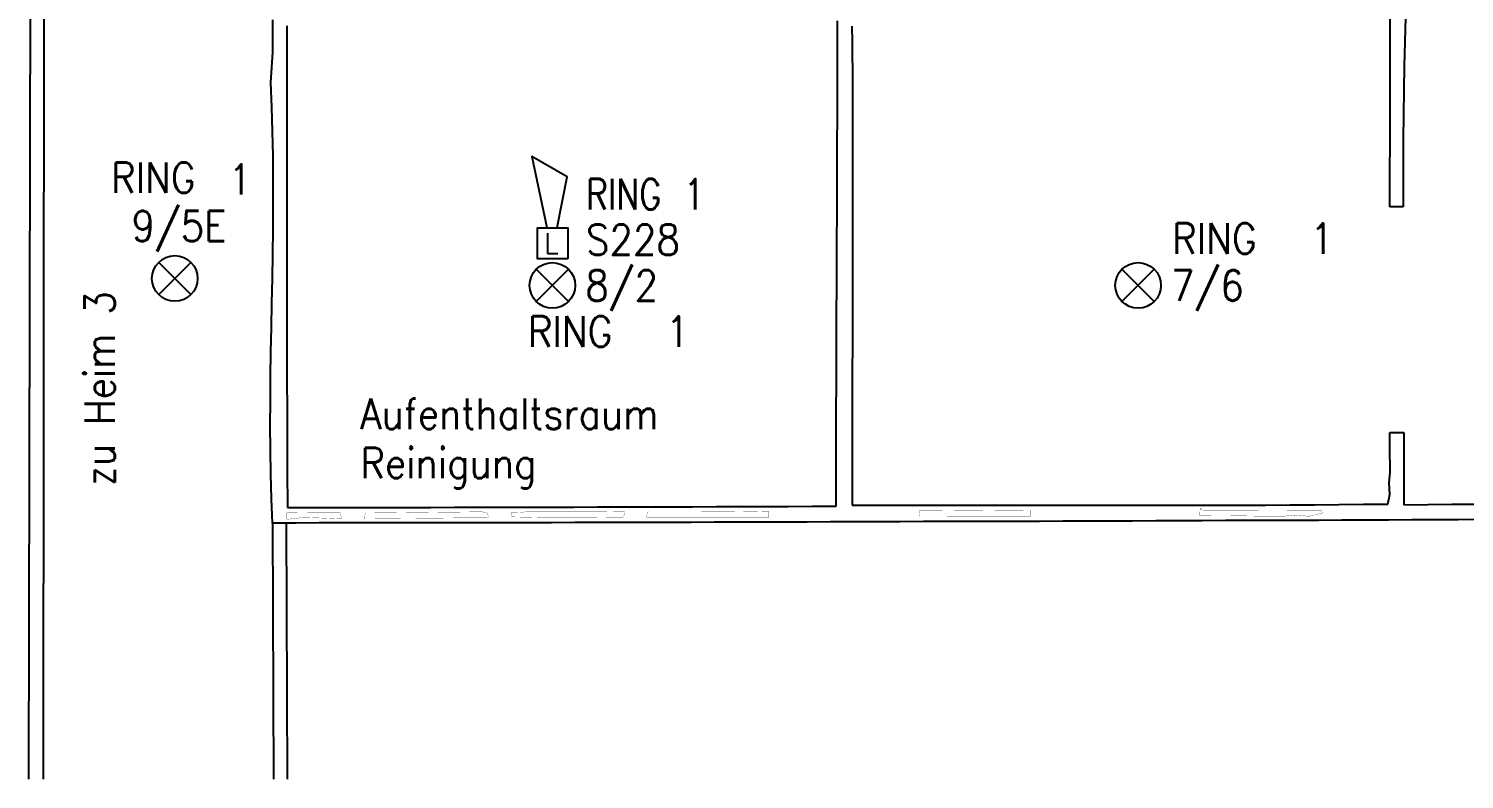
# Model space of a CAD drawing. Extents: x -11.4 to 13.1, y -9.2 to 20.2.
# Drawn here: x -11.45 to 2.71, y -9.21 to -1.82 of the extents above; entities that cross this region are included whole.
import ezdxf
from ezdxf.enums import TextEntityAlignment as Align

# ---------------------------------------------------------------- set-up
doc = ezdxf.new("R2010")
doc.units = 0
doc.header["$LTSCALE"] = 0.000394
doc.header["$MEASUREMENT"] = 0
doc.layers.get('0').update_dxf_attribs({"linetype": 'CONTINUOUS'})
for name, color, linetype in [('Grundriß', 7, 'CONTINUOUS'), ('Raumbezeichnung', 7, 'CONTINUOUS'), ('SECO-BRAND', 240, 'CONTINUOUS'), ('SECO-BRAND_LOOP', 81, 'CONTINUOUS')]:
    doc.layers.add(name, color=color, linetype=linetype)
doc.styles.add('ROMANS', font='romans.shx', dxfattribs={"width": 0.9})

# ---------------------------------------------------------------- blocks, each defined once
blk = doc.blocks.new('SecoS-opt')
for p, q in [((0.159, 0.159), (-0.159, -0.159)), ((-0.159, 0.159), (0.159, -0.159))]:
    blk.add_line(p, q)
blk.add_circle((0, 0), 0.225)
at = {"style": 'ROMANS', "width": 0.9, "flags": 1}
for tag, p in [('PRODUKT_1', (-0.344, -0.147)), ('PRODUKT_2', (-0.344, -0.597)), ('TECHNIK', (-0.344, -1.049)), ('SECOPOS', (-0.344, -1.511))]:
    blk.add_attdef(tag, text='', height=0.3, dxfattribs=at).set_placement(p, align=Align.RIGHT)
at = {"color": 81, "style": 'ROMANS', "width": 0.9}
for tag, p in [('MELDERNUMMER', (0.33, -0.131)), ('LINE_1', (0.33, -0.989)), ('LINE_2', (0.33, -1.441)), ('ZUSATZTEXT', (0.33, -1.886))]:
    blk.add_attdef(tag, p, '', height=0.3, dxfattribs=at)
at = {"layer": 'SECO-BRAND_LOOP', "color": 7, "style": 'ROMANS', "width": 0.8, "flags": 8}
blk.add_attdef('RING', (0.33, -0.579), '', height=0.3, dxfattribs=at)
at = {"layer": 'SECO-BRAND_LOOP', "color": 7, "style": 'ROMANS', "width": 0.8}
blk.add_attdef('RINGNUMMER', (1.294, -0.579), '', height=0.3, dxfattribs=at)
blk = doc.blocks.new('SecoS-sirene loop')
blk.add_lwpolyline([(0.044, 0.307), (0.144, 0.807), (-0.206, 1.007), (-0.056, 0.307)])
blk.add_lwpolyline([(0.15, 0), (-0.15, 0), (-0.15, 0.306), (0.15, 0.306)], close=True)
at = {"color": 82, "style": 'ROMANS'}
blk.add_text('L', height=0.2, dxfattribs=at).set_placement((-0.085, 0.051))
at = {"style": 'ROMANS', "width": 0.9, "flags": 1}
for tag, p in [('PRODUKT_1', (-0.344, 0.022)), ('PRODUKT_2', (-0.344, -0.428)), ('TECHNIK', (-0.344, -0.88)), ('SECOPOS', (-0.344, -1.342))]:
    blk.add_attdef(tag, text='', height=0.3, dxfattribs=at).set_placement(p, align=Align.RIGHT)
at = {"color": 81, "style": 'ROMANS', "width": 0.9}
for tag, p in [('MELDERNUMMER', (0.33, 0.038)), ('LINE_1', (0.33, -0.41)), ('LINE_2', (0.33, -0.861)), ('ZUSATZTEXT', (0.33, -1.307))]:
    blk.add_attdef(tag, p, '', height=0.3, dxfattribs=at)
at = {"layer": 'SECO-BRAND_LOOP', "color": 7, "style": 'ROMANS', "width": 0.8, "flags": 8}
blk.add_attdef('RING', (0.33, 0.487), '', height=0.3, dxfattribs=at)
at = {"layer": 'SECO-BRAND_LOOP', "color": 7, "style": 'ROMANS', "width": 0.8}
blk.add_attdef('RINGNUMMER', (1.294, 0.487), '', height=0.3, dxfattribs=at)

msp = doc.modelspace()

# ---------------------------------------------------------------- linework, layer by layer
at = {"layer": 'Grundriß', "linetype": 'Continuous'}
for p, q in [((-9.038, -2.046), (-9.041, -1.727)), ((-8.903, -1.786), (-8.902, -2.29)), ((-3.471, -1.976), (-3.47, -1.736)), ((-3.33, -1.789), (-3.329, -1.841)), ((1.978, -1.961), (1.978, -1.712)), ((2.129, -1.7), (2.123, -1.941)), ((-3.471, -2.216), (-3.471, -1.976)), ((-3.329, -1.841), (-3.328, -1.895)), ((-3.328, -1.895), (-3.327, -1.954)), ((-3.327, -1.954), (-3.326, -2.021)), ((1.978, -2.209), (1.978, -1.961)), ((2.123, -1.941), (2.118, -2.181)), ((-9.06, -2.346), (-9.038, -2.046)), ((-3.326, -2.021), (-3.326, -2.101)), ((-3.326, -2.101), (-3.325, -2.196)), ((-3.472, -2.455), (-3.471, -2.216)), ((-3.325, -2.196), (-3.325, -2.311)), ((1.978, -2.458), (1.978, -2.209)), ((2.118, -2.181), (2.114, -2.421)), ((-9.049, -2.587), (-9.06, -2.346)), ((-8.902, -2.29), (-8.902, -2.749)), ((-3.325, -2.311), (-3.324, -2.449)), ((-3.472, -2.695), (-3.472, -2.455)), ((-3.324, -2.449), (-3.324, -2.614)), ((1.977, -2.707), (1.978, -2.458)), ((2.114, -2.421), (2.111, -2.662)), ((-9.042, -2.828), (-9.049, -2.587)), ((-3.324, -2.614), (-3.324, -2.809)), ((2.111, -2.662), (2.108, -2.902)), ((-9.037, -3.069), (-9.042, -2.828)), ((-8.902, -2.749), (-8.901, -3.167)), ((-3.473, -2.934), (-3.472, -2.695)), ((-3.324, -2.809), (-3.324, -3.037)), ((1.977, -2.955), (1.977, -2.707)), ((-3.474, -3.173), (-3.473, -2.934)), ((1.976, -3.204), (1.977, -2.955)), ((2.108, -2.902), (2.107, -3.143)), ((-9.035, -3.311), (-9.037, -3.069)), ((-3.324, -3.037), (-3.324, -3.303)), ((-8.901, -3.167), (-8.9, -3.546)), ((-3.475, -3.412), (-3.474, -3.173)), ((1.975, -3.453), (1.976, -3.204)), ((2.107, -3.143), (2.106, -3.383)), ((-9.035, -3.552), (-9.035, -3.311)), ((-3.324, -3.303), (-3.324, -3.61)), ((2.106, -3.383), (2.105, -3.571)), ((-3.476, -3.651), (-3.475, -3.412)), ((1.975, -3.571), (1.975, -3.453)), ((-9.037, -3.793), (-9.035, -3.552)), ((-8.9, -3.546), (-8.9, -3.888)), ((-3.477, -3.89), (-3.476, -3.651)), ((-3.324, -3.61), (-3.325, -3.961)), ((2.105, -3.571), (1.975, -3.571)), ((-9.04, -4.035), (-9.037, -3.793)), ((-8.9, -3.888), (-8.9, -4.198)), ((-3.478, -4.129), (-3.477, -3.89)), ((-3.325, -3.961), (-3.325, -4.36)), ((-9.044, -4.276), (-9.04, -4.035)), ((-8.9, -4.198), (-8.9, -4.477)), ((-3.479, -4.368), (-3.478, -4.129)), ((-9.049, -4.518), (-9.044, -4.276)), ((-3.48, -4.607), (-3.479, -4.368)), ((-3.325, -4.36), (-3.325, -4.811)), ((-9.054, -4.759), (-9.049, -4.518)), ((-8.9, -4.477), (-8.9, -4.728)), ((-3.481, -4.846), (-3.48, -4.607)), ((-9.058, -5.001), (-9.054, -4.759)), ((-8.9, -4.728), (-8.9, -4.953)), ((-3.325, -4.811), (-3.326, -5.317)), ((-8.9, -4.953), (-8.9, -5.156)), ((-3.482, -5.085), (-3.481, -4.846)), ((-9.062, -5.242), (-9.058, -5.001)), ((-3.482, -5.324), (-3.482, -5.085)), ((-8.9, -5.156), (-8.9, -5.339)), ((-9.064, -5.483), (-9.062, -5.242)), ((-8.9, -5.339), (-8.899, -5.505)), ((-3.483, -5.563), (-3.482, -5.324)), ((-3.326, -5.317), (-3.326, -5.882)), ((-9.065, -5.724), (-9.064, -5.483)), ((-8.899, -5.505), (-8.899, -5.656)), ((-8.899, -5.656), (-8.899, -5.796)), ((-3.484, -5.802), (-3.483, -5.563)), ((-9.063, -5.965), (-9.065, -5.724)), ((-8.899, -5.796), (-8.899, -5.926)), ((-3.485, -6.041), (-3.484, -5.802)), ((1.976, -5.936), (1.975, -5.795)), ((1.975, -5.795), (2.113, -5.795)), ((2.113, -5.795), (2.114, -6.026)), ((-8.899, -5.926), (-8.898, -6.05)), ((-3.326, -5.882), (-3.327, -6.51)), ((1.978, -6.184), (1.976, -5.936)), ((-9.06, -6.205), (-9.063, -5.965)), ((-8.898, -6.05), (-8.898, -6.17)), ((-3.485, -6.28), (-3.485, -6.041)), ((2.114, -6.026), (2.114, -6.266)), ((-9.053, -6.446), (-9.06, -6.205)), ((-8.898, -6.17), (-8.897, -6.289)), ((1.97, -6.29), (1.978, -6.184)), ((-8.897, -6.289), (-8.896, -6.409)), ((-3.485, -6.519), (-3.485, -6.28)), ((1.976, -6.403), (1.97, -6.29)), ((2.114, -6.266), (2.114, -6.505)), ((-9.043, -6.686), (-9.053, -6.446)), ((-8.896, -6.409), (-8.894, -6.534)), ((-3.327, -6.51), (-3.327, -6.51)), ((-3.327, -6.51), (-3.087, -6.51)), ((-3.087, -6.51), (-2.847, -6.51)), ((-2.847, -6.51), (-2.607, -6.51)), ((-2.607, -6.51), (-2.367, -6.51)), ((-2.367, -6.51), (-2.128, -6.51)), ((-2.128, -6.51), (-1.888, -6.511)), ((-1.888, -6.511), (-1.649, -6.511)), ((-1.649, -6.511), (-1.409, -6.511)), ((-1.409, -6.511), (-1.169, -6.511)), ((-1.169, -6.511), (-0.93, -6.511)), ((-0.93, -6.511), (-0.69, -6.511)), ((-0.69, -6.511), (-0.45, -6.511)), ((-0.45, -6.511), (-0.211, -6.511)), ((-0.211, -6.511), (0.029, -6.511)), ((0.029, -6.511), (0.269, -6.51)), ((0.269, -6.51), (0.51, -6.509)), ((0.51, -6.509), (0.75, -6.508)), ((0.75, -6.508), (0.991, -6.507)), ((0.991, -6.507), (1.231, -6.505)), ((1.231, -6.505), (1.473, -6.503)), ((1.473, -6.503), (1.714, -6.501)), ((1.714, -6.501), (1.955, -6.499)), ((1.955, -6.499), (1.976, -6.403)), ((1.955, -6.499), (1.955, -6.499)), ((2.114, -6.505), (2.35, -6.503)), ((2.114, -6.505), (2.114, -6.505)), ((2.35, -6.503), (2.585, -6.501)), ((2.585, -6.501), (2.821, -6.499)), ((-8.894, -6.534), (-8.658, -6.533)), ((-8.894, -6.534), (-8.894, -6.534)), ((-8.658, -6.533), (-8.423, -6.533)), ((-8.423, -6.533), (-8.187, -6.532)), ((-8.187, -6.532), (-7.952, -6.532)), ((-7.952, -6.532), (-7.717, -6.531)), ((-7.717, -6.531), (-7.482, -6.531)), ((-7.482, -6.531), (-7.247, -6.53)), ((-7.247, -6.53), (-7.012, -6.53)), ((-7.012, -6.53), (-6.778, -6.529)), ((-6.778, -6.529), (-6.543, -6.529)), ((-6.543, -6.529), (-6.309, -6.528)), ((-6.309, -6.528), (-6.074, -6.528)), ((-6.074, -6.528), (-5.839, -6.527)), ((-5.839, -6.527), (-5.605, -6.527)), ((-5.605, -6.527), (-5.37, -6.526)), ((-5.37, -6.526), (-5.135, -6.525)), ((-5.135, -6.525), (-4.9, -6.525)), ((-4.9, -6.525), (-4.665, -6.524)), ((-4.665, -6.524), (-4.43, -6.523)), ((-4.43, -6.523), (-4.194, -6.522)), ((-4.194, -6.522), (-3.958, -6.521)), ((-3.958, -6.521), (-3.722, -6.52)), ((-3.722, -6.52), (-3.485, -6.519)), ((-3.485, -6.519), (-3.485, -6.519)), ((2.65, -6.653), (2.421, -6.654)), ((2.88, -6.652), (2.65, -6.653)), ((-8.814, -6.686), (-9.043, -6.686)), ((-9.043, -6.686), (-9.043, -6.686)), ((-8.584, -6.685), (-8.814, -6.686)), ((-8.355, -6.685), (-8.584, -6.685)), ((-8.125, -6.685), (-8.355, -6.685)), ((-7.896, -6.684), (-8.125, -6.685)), ((-7.666, -6.684), (-7.896, -6.684)), ((-7.437, -6.684), (-7.666, -6.684)), ((-7.208, -6.683), (-7.437, -6.684)), ((-6.978, -6.683), (-7.208, -6.683)), ((-6.749, -6.682), (-6.978, -6.683)), ((-6.52, -6.682), (-6.749, -6.682)), ((-6.29, -6.682), (-6.52, -6.682)), ((-6.061, -6.681), (-6.29, -6.682)), ((-5.832, -6.681), (-6.061, -6.681)), ((-5.603, -6.68), (-5.832, -6.681)), ((-5.374, -6.68), (-5.603, -6.68)), ((-5.144, -6.679), (-5.374, -6.68)), ((-4.915, -6.679), (-5.144, -6.679)), ((-4.686, -6.678), (-4.915, -6.679)), ((-4.457, -6.677), (-4.686, -6.678)), ((-4.228, -6.677), (-4.457, -6.677)), ((-3.999, -6.676), (-4.228, -6.677)), ((-3.769, -6.676), (-3.999, -6.676)), ((-3.54, -6.675), (-3.769, -6.676)), ((-3.311, -6.674), (-3.54, -6.675)), ((-3.082, -6.674), (-3.311, -6.674)), ((-2.853, -6.673), (-3.082, -6.674)), ((-2.624, -6.672), (-2.853, -6.673)), ((-2.395, -6.672), (-2.624, -6.672)), ((-2.166, -6.671), (-2.395, -6.672)), ((-1.936, -6.67), (-2.166, -6.671)), ((-1.707, -6.67), (-1.936, -6.67)), ((-1.478, -6.669), (-1.707, -6.67)), ((-1.249, -6.668), (-1.478, -6.669)), ((-1.02, -6.667), (-1.249, -6.668)), ((-0.79, -6.667), (-1.02, -6.667)), ((-0.561, -6.666), (-0.79, -6.667)), ((-0.332, -6.665), (-0.561, -6.666)), ((-0.103, -6.664), (-0.332, -6.665)), ((0.126, -6.663), (-0.103, -6.664)), ((0.356, -6.662), (0.126, -6.663)), ((0.585, -6.662), (0.356, -6.662)), ((0.814, -6.661), (0.585, -6.662)), ((1.044, -6.66), (0.814, -6.661)), ((1.273, -6.659), (1.044, -6.66)), ((1.503, -6.658), (1.273, -6.659)), ((1.732, -6.657), (1.503, -6.658)), ((1.962, -6.656), (1.732, -6.657)), ((2.191, -6.655), (1.962, -6.656)), ((2.421, -6.654), (2.191, -6.655))]:
    msp.add_line(p, q, dxfattribs=at)
at = {"layer": 'Grundriß', "linetype": 'Continuous', "const_width": 0.00232}
for points in [[(-8.363, -6.645), (-8.542, -6.637), (-8.733, -6.63), (-8.901, -6.649), (-8.901, -6.628), (-8.902, -6.607), (-8.902, -6.585), (-8.726, -6.583), (-8.55, -6.582), (-8.375, -6.581), (-8.371, -6.602), (-8.367, -6.624)], [(-6.913, -6.633), (-7.219, -6.635), (-7.525, -6.638), (-7.832, -6.64), (-8.138, -6.643), (-8.134, -6.612), (-8.129, -6.598), (-8.12, -6.587), (-7.835, -6.584), (-7.549, -6.581), (-7.264, -6.578), (-6.978, -6.575), (-6.959, -6.579), (-6.941, -6.584), (-6.921, -6.588), (-6.919, -6.603), (-6.916, -6.618)], [(-5.569, -6.6), (-5.575, -6.609), (-5.581, -6.618), (-5.587, -6.627), (-5.953, -6.631), (-6.319, -6.632), (-6.681, -6.625), (-6.684, -6.609), (-6.686, -6.594), (-6.688, -6.578), (-6.639, -6.579), (-6.586, -6.581), (-6.538, -6.572), (-6.217, -6.572), (-5.895, -6.573), (-5.57, -6.568), (-5.57, -6.579), (-5.569, -6.59)], [(-4.151, -6.632), (-4.452, -6.632), (-4.753, -6.632), (-5.053, -6.631), (-5.354, -6.631), (-5.349, -6.598), (-5.345, -6.583), (-5.335, -6.573), (-4.793, -6.574), (-4.49, -6.574), (-4.312, -6.572), (-4.151, -6.568), (-4.151, -6.589), (-4.151, -6.611)], [(-1.572, -6.621), (-1.934, -6.622), (-2.297, -6.622), (-2.66, -6.623), (-2.663, -6.604), (-2.665, -6.585), (-2.668, -6.566), (-2.303, -6.563), (-1.937, -6.56), (-1.572, -6.557), (-1.572, -6.579), (-1.572, -6.6)], [(1.309, -6.587), (1.179, -6.619), (1.042, -6.607), (0.934, -6.618), (0.657, -6.617), (0.38, -6.613), (0.101, -6.612), (0.102, -6.59), (0.103, -6.567), (0.105, -6.543), (0.115, -6.548), (0.126, -6.553), (0.137, -6.558), (0.428, -6.559), (0.719, -6.56), (1.011, -6.561), (1.302, -6.561), (1.304, -6.57), (1.307, -6.578)]]:
    msp.add_lwpolyline(points, close=True, dxfattribs=at)
at = {"layer": 'Raumbezeichnung', "linetype": 'Continuous'}
for p, q in [((-11.447, -9.21), (-11.383, 20.236)), ((-11.301, -9.21), (-11.271, 20.236)), ((-9.043, -6.686), (-9.034, -9.21)), ((-8.908, -6.686), (-8.899, -9.21))]:
    msp.add_line(p, q, dxfattribs=at)

# ---------------------------------------------------------------- block references
at = {"layer": 'SECO-BRAND'}
msp.add_blockref('SecoS-sirene loop', (-6.281, -4.082), dxfattribs=at).add_auto_attribs({'MELDERNUMMER': 'S228', 'RING': 'RING', 'RINGNUMMER': '1'})
at = {"layer": 'SECO-BRAND', "linetype": 'Continuous'}
ref = msp.add_blockref('SecoS-opt', (-10.006, -4.276), dxfattribs=at)
ref.add_attrib('MELDERNUMMER', '9/5E', (-10.433, -3.909), dxfattribs={"layer": '0', "color": 81, "height": 0.3, "style": 'ROMANS', "width": 0.9})
ref.add_attrib('RINGNUMMER', '1', (-9.478, -3.45), dxfattribs={"layer": 'SECO-BRAND_LOOP', "color": 7, "height": 0.3, "style": 'ROMANS', "width": 0.9})
ref.add_attrib('RING', 'RING', (-10.635, -3.432), dxfattribs={"layer": 'SECO-BRAND_LOOP', "color": 7, "height": 0.3, "style": 'ROMANS', "width": 0.9, "flags": 8})
ref = msp.add_blockref('SecoS-opt', (-0.507, -4.344), dxfattribs=at)
ref.add_attrib('MELDERNUMMER', '7/6', (-0.182, -4.495), dxfattribs={"layer": '0', "color": 81, "height": 0.3, "style": 'ROMANS', "width": 0.9})
ref.add_attrib('RINGNUMMER', '1', (1.189, -4.032), dxfattribs={"layer": 'SECO-BRAND_LOOP', "color": 7, "height": 0.3, "style": 'ROMANS', "width": 0.9})
ref.add_attrib('RING', 'RING', (-0.171, -4.032), dxfattribs={"layer": 'SECO-BRAND_LOOP', "color": 7, "height": 0.3, "style": 'ROMANS', "width": 0.9, "flags": 8})
ref = msp.add_blockref('SecoS-opt', (-6.283, -4.344), dxfattribs=at)
ref.add_attrib('MELDERNUMMER', '8/2', (-5.958, -4.495), dxfattribs={"layer": '0', "color": 81, "height": 0.3, "style": 'ROMANS', "width": 0.9})
ref.add_attrib('RINGNUMMER', '1', (-5.164, -4.948), dxfattribs={"layer": 'SECO-BRAND_LOOP', "color": 7, "height": 0.3, "style": 'ROMANS', "width": 0.9})
ref.add_attrib('RING', 'RING', (-6.524, -4.948), dxfattribs={"layer": 'SECO-BRAND_LOOP', "color": 7, "height": 0.3, "style": 'ROMANS', "width": 0.9, "flags": 8})

# ---------------------------------------------------------------- texts
at = {"layer": 'Raumbezeichnung', "linetype": 'Continuous', "style": 'ROMANS', "width": 0.9}
msp.add_text('zu Heim 3', height=0.3, rotation=90, dxfattribs=at).set_placement((-10.596, -6.322))
for s, p in [('Aufenthaltsraum', (-8.176, -5.759)), ('Reinigung', (-8.176, -6.245))]:
    msp.add_text(s, height=0.3, dxfattribs=at).set_placement(p)

doc.saveas('drawing.dxf')
